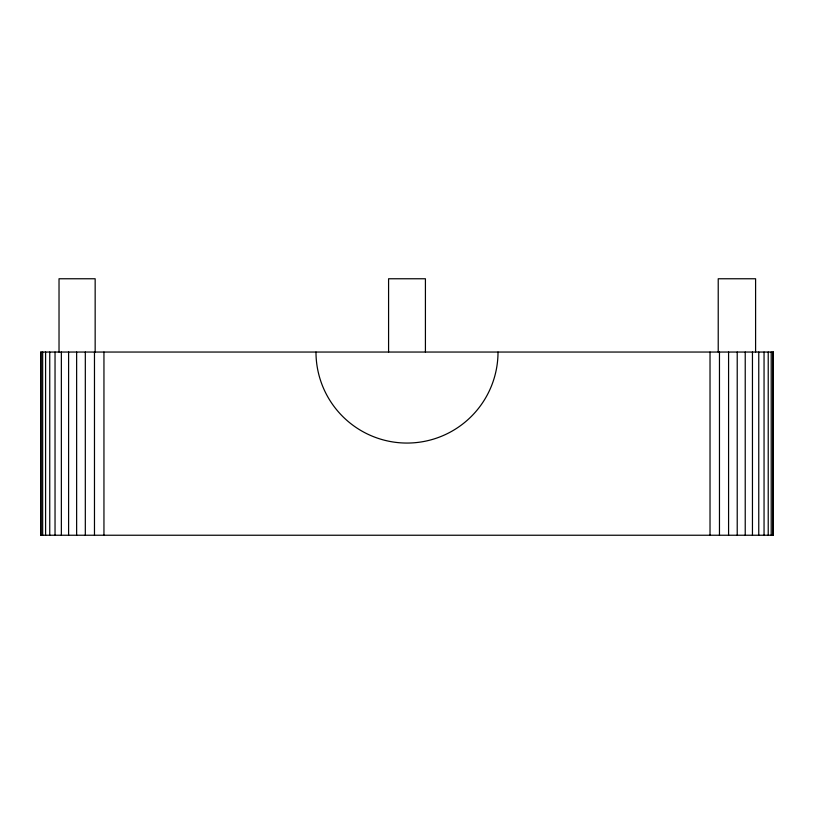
<?xml version="1.0" encoding="UTF-8"?>
<svg xmlns="http://www.w3.org/2000/svg" width="814" height="814" viewBox="0 0 814 814"><rect width="100%" height="100%" fill="white"/><g stroke="black" fill="none" stroke-linecap="round" stroke-linejoin="round"><path stroke-width="1.22" d="M772.934 352.045L772.934 535.236M771.204 352.045L771.204 535.236M768.223 352.045L768.223 535.236M764.051 352.045L764.051 535.236M758.76 352.045L758.76 535.236M755.596 352.045L755.596 278.764L718.223 278.764L718.223 352.045M752.451 352.045L752.451 535.236M745.227 352.045L745.227 535.236M737.219 352.045L737.219 535.236M728.581 352.045L728.581 535.236M719.464 352.045L719.464 535.236M710.022 352.045L710.022 535.236M425.417 352.045L425.417 278.764L388.583 278.764L388.583 352.045M103.948 352.045L103.948 535.236M95.157 352.045L95.157 278.764L59.025 278.764L59.025 352.045M94.475 352.045L94.475 535.236M85.317 352.045L85.317 535.236M76.638 352.045L76.638 535.236M68.6 352.045L68.6 535.236M61.355 352.045L61.355 535.236M55.037 352.045L55.037 535.236M49.746 352.045L49.746 535.236M45.594 352.045L45.594 535.236M42.664 352.045L42.664 535.236M40.995 352.045L40.995 535.236M498.015 352.045A91.015 91.015 0 0 1 407 443.06A91.015 91.015 0 0 1 315.985 352.045M773.3 352.045L40.7 352.045L40.7 535.236L773.3 535.236L773.3 352.045"/></g></svg>
